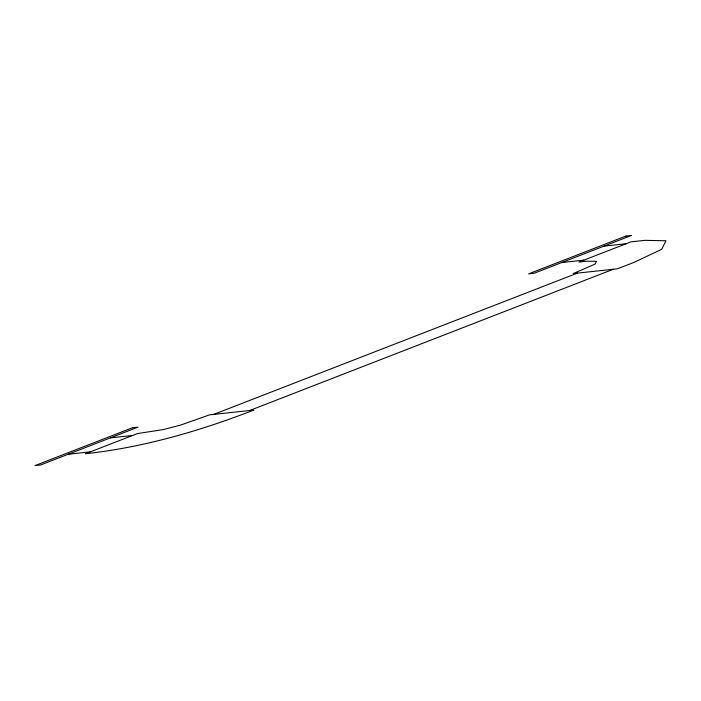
<?xml version="1.0" encoding="UTF-8"?>
<svg xmlns="http://www.w3.org/2000/svg" width="701" height="701" viewBox="0 0 701 701"><rect width="100%" height="100%" fill="white"/><g stroke="black" fill="none" stroke-linecap="round" stroke-linejoin="round"><path stroke-width="1.05" d="M213.709 414.405L577.37 273.136M249.67 410.514L613.34 269.245M603.938 246.147L626.072 243.746M561.729 262.542L583.863 260.15M110.39 437.862L132.524 435.47M68.181 454.257L90.315 451.865M596.455 261.35L595.096 264.067L573.225 273.583L617.485 268.798L633.897 262.428L661.683 249.328L665.95 240.776L644.92 240.347L630.944 241.863L578.991 262.043L587.14 261.158L596.455 261.35M132.463 427.741L35.05 465.578L40.579 464.982L137.992 427.137L132.463 427.741M626.002 236.018L528.598 273.863L534.127 273.259L631.54 235.422L626.002 236.018M137.396 433.577L85.443 453.757C143.293 447.44 199.689 431.054 253.823 410.067L209.555 414.852L180.402 425.156L163.412 429.564L137.396 433.577"/></g></svg>
